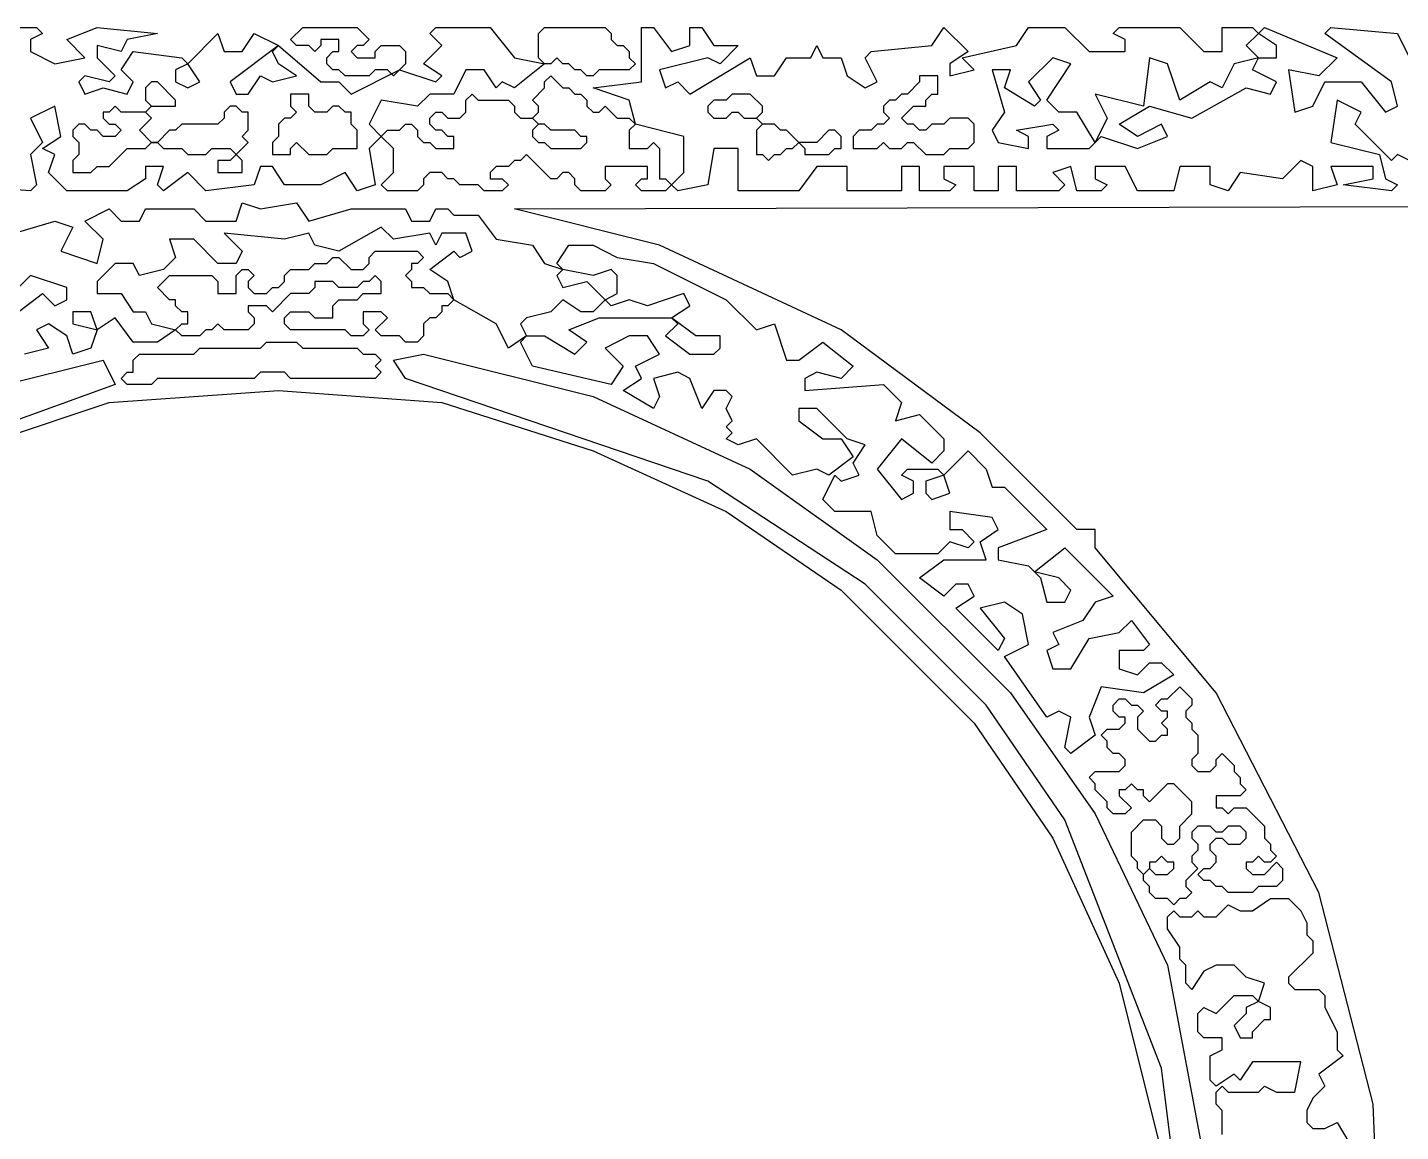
# Model space of a CAD drawing. Extents: x 17 to 323, y -435 to -5.
# Drawn here: x 94.45 to 117.15, y -90.45 to -72.2 of the extents above; entities that cross this region are included whole.
import ezdxf

# ---------------------------------------------------------------- set-up
doc = ezdxf.new("R2010")
doc.units = 0

msp = doc.modelspace()

# ---------------------------------------------------------------- linework, layer by layer
at = {"layer": 'CONTOURS'}
for p, q in [((93.2, -72.2), (94.6, -72.2)), ((94.7, -72.3), (94.5, -72.4)), ((94.5, -72.4), (94.5, -72.6)), ((94.6, -72.2), (94.7, -72.3)), ((95.1, -72.4), (95.6, -72.2)), ((95.4, -72.7), (95.1, -72.4)), ((95.6, -72.2), (96.6, -72.3)), ((96.1, -72.4), (96, -72.6)), ((96.6, -72.3), (96.1, -72.4)), ((97.1, -72.8), (97.6, -72.3)), ((97.6, -72.3), (97.7, -72.6)), ((98, -72.6), (98.2, -72.3)), ((98.2, -72.3), (98.6, -72.5)), ((98.8, -72.4), (99, -72.2)), ((98.9, -72.5), (98.8, -72.4)), ((99, -72.2), (99.9, -72.2)), ((99.6, -72.4), (99.3, -72.4)), ((99.3, -72.4), (99.3, -72.5)), ((99.6, -72.6), (99.6, -72.4)), ((99.9, -72.2), (100.1, -72.4)), ((100.1, -72.4), (100, -72.5)), ((101.1, -72.3), (101.2, -72.2)), ((101.3, -72.5), (101.1, -72.3)), ((101.2, -72.2), (102.1, -72.2)), ((102.1, -72.2), (102.5, -72.7)), ((102.9, -72.3), (103, -72.2)), ((102.9, -72.7), (102.9, -72.3)), ((103, -72.2), (104, -72.2)), ((104, -72.2), (104.1, -72.3)), ((104.1, -72.3), (104.1, -72.4)), ((104.1, -72.4), (104.2, -72.5)), ((104.6, -73.1), (104.6, -72.2)), ((104.6, -72.2), (104.8, -72.2)), ((104.8, -72.2), (105.1, -72.6)), ((105.4, -72.5), (105.4, -72.2)), ((105.4, -72.2), (105.6, -72.2)), ((105.6, -72.2), (105.8, -72.5)), ((109.4, -72.5), (109.6, -72.2)), ((109.6, -72.2), (110, -72.6)), ((110.8, -72.5), (111, -72.2)), ((111, -72.2), (111.6, -72.2)), ((111.6, -72.2), (112, -72.6)), ((112.4, -72.3), (112.5, -72.2)), ((112.6, -72.4), (112.4, -72.3)), ((112.5, -72.2), (113.5, -72.2)), ((112.6, -72.6), (112.6, -72.4)), ((113.5, -72.2), (113.9, -72.6)), ((114.2, -72.6), (114.2, -72.2)), ((114.2, -72.2), (114.7, -72.2)), ((114.8, -72.3), (114.6, -72.5)), ((114.7, -72.2), (114.8, -72.3)), ((114.8, -72.3), (114.9, -72.2)), ((115.1, -72.5), (114.8, -72.3)), ((114.9, -72.2), (116.1, -72.7)), ((115.9, -72.3), (116, -72.2)), ((117, -73.1), (115.9, -72.3)), ((116, -72.2), (117.1, -72.3)), ((117.1, -72.3), (117.3, -72.7)), ((94.5, -72.6), (94.9, -72.8)), ((96, -72.6), (95.6, -72.5)), ((95.6, -72.5), (95.6, -72.7)), ((96, -72.9), (96.2, -72.6)), ((96.2, -72.6), (97, -72.7)), ((97.7, -72.6), (98, -72.6)), ((98.6, -72.5), (97.8, -73.1)), ((98.5, -72.6), (98.6, -72.5)), ((98.6, -72.8), (98.5, -72.6)), ((98.6, -72.5), (99.3, -73.1)), ((99.1, -72.5), (98.9, -72.5)), ((99.2, -72.6), (99.1, -72.5)), ((99.3, -72.5), (99.2, -72.6)), ((99.4, -72.7), (99.5, -72.6)), ((99.5, -72.6), (99.6, -72.6)), ((99.9, -72.5), (99.8, -72.6)), ((99.8, -72.6), (99.9, -72.7)), ((100, -72.5), (99.9, -72.5)), ((100.2, -72.6), (100.3, -72.5)), ((100.2, -72.7), (100.2, -72.6)), ((100.3, -72.5), (100.6, -72.5)), ((100.6, -72.5), (100.7, -72.6)), ((100.7, -72.6), (100.7, -72.8)), ((101, -72.8), (101.3, -72.5)), ((104.2, -72.5), (104.3, -72.5)), ((104.3, -72.5), (104.4, -72.6)), ((104.4, -72.6), (104.4, -72.7)), ((105.1, -72.6), (105.4, -72.5)), ((105.8, -72.5), (106.2, -72.5)), ((106.2, -72.5), (105.9, -72.8)), ((107.4, -72.7), (107.5, -72.5)), ((107.5, -72.5), (107.6, -72.7)), ((108.3, -72.7), (108.4, -72.6)), ((108.4, -72.6), (109.4, -72.5)), ((110, -72.6), (109.7, -72.8)), ((109.9, -72.7), (110.8, -72.5)), ((112, -72.6), (112.6, -72.6)), ((113.9, -72.6), (114.2, -72.6)), ((114.6, -72.5), (114.8, -72.7)), ((115.1, -72.7), (115.1, -72.5)), ((94.9, -72.8), (95.4, -72.7)), ((95.6, -72.7), (95.9, -73)), ((97.1, -72.8), (96.9, -72.9)), ((97, -72.7), (97.1, -72.8)), ((97.3, -73.1), (97.1, -72.8)), ((98.9, -73), (98.6, -72.8)), ((99.4, -72.8), (99.4, -72.7)), ((99.5, -72.9), (99.4, -72.8)), ((99.9, -72.7), (100.2, -72.7)), ((100.7, -72.8), (100.5, -73)), ((101.3, -73), (101, -72.8)), ((102.5, -72.7), (103, -72.8)), ((103, -72.8), (102.5, -73.2)), ((103, -72.8), (102.9, -72.7)), ((103.1, -72.8), (103, -72.8)), ((103.2, -72.7), (103.1, -72.8)), ((103.3, -72.8), (103.2, -72.7)), ((103.4, -72.8), (103.3, -72.8)), ((103.5, -72.9), (103.4, -72.8)), ((104.4, -72.7), (104.5, -72.8)), ((104.5, -72.8), (104.4, -72.9)), ((105.7, -72.7), (104.9, -72.9)), ((105.4, -73.3), (106.4, -72.7)), ((105.9, -72.8), (105.7, -72.7)), ((106.4, -72.7), (106.5, -73)), ((106.8, -73), (107, -72.7)), ((107, -72.7), (107.4, -72.7)), ((107.6, -72.7), (107.9, -72.7)), ((107.9, -72.7), (108, -73)), ((108.5, -73.1), (108.3, -72.7)), ((109.7, -72.8), (109.7, -73)), ((110.1, -72.9), (109.9, -72.7)), ((111.4, -72.7), (111, -73.1)), ((111.3, -73.4), (111.7, -72.8)), ((111.7, -72.8), (111.4, -72.7)), ((113, -72.7), (112.9, -73.5)), ((113.3, -72.8), (113, -72.7)), ((113.5, -73.4), (113.3, -72.8)), ((114.4, -72.8), (114.2, -73.2)), ((114.8, -72.7), (114.4, -72.8)), ((114.7, -72.9), (114.8, -72.7)), ((114.8, -72.7), (115.1, -72.7)), ((116.1, -72.7), (115.8, -73)), ((95.4, -73), (95.3, -73.1)), ((95.8, -73.1), (95.4, -73)), ((95.9, -73), (95.8, -73.1)), ((96.2, -73.1), (96, -72.9)), ((96.9, -72.9), (96.9, -73.1)), ((98.1, -73.3), (98.3, -73)), ((98.3, -73), (98.5, -73.1)), ((98.5, -73.1), (98.9, -73)), ((99.6, -72.9), (99.5, -72.9)), ((99.7, -73), (99.6, -72.9)), ((100.1, -73), (99.7, -73)), ((99.8, -73.3), (100.6, -72.9)), ((100.2, -72.9), (100.1, -73)), ((100.4, -72.9), (100.2, -72.9)), ((100.5, -73), (100.4, -72.9)), ((100.6, -72.9), (101.2, -73.1)), ((101.2, -73.1), (101.3, -73)), ((101.7, -72.9), (101.5, -73.3)), ((102, -72.9), (101.7, -72.9)), ((102.2, -73.2), (102, -72.9)), ((103, -73.1), (103.1, -73)), ((103.1, -73), (103.3, -73.2)), ((103.6, -72.9), (103.5, -72.9)), ((103.7, -73), (103.6, -72.9)), ((103.8, -73), (103.7, -73)), ((103.9, -72.9), (103.8, -73)), ((104.4, -72.9), (103.9, -72.9)), ((104.9, -72.9), (105, -73.2)), ((106.5, -73), (106.8, -73)), ((108, -73), (108.3, -73.2)), ((109.5, -73), (109.2, -73)), ((109.2, -73), (109.2, -73.1)), ((109.5, -73.3), (109.5, -73)), ((109.7, -73), (110.1, -72.9)), ((110.7, -72.9), (110.4, -72.9)), ((110.4, -72.9), (110.6, -73.6)), ((110.6, -73.2), (110.7, -72.9)), ((115.1, -73.1), (114.7, -72.9)), ((115.8, -73), (115.3, -72.9)), ((115.3, -72.9), (115.4, -73.6)), ((95.3, -73.1), (95.4, -73.3)), ((95.4, -73.3), (95.7, -73.2)), ((95.7, -73.2), (96.1, -73.3)), ((96.1, -73.3), (96.2, -73.1)), ((96.5, -73.1), (96.4, -73.2)), ((96.4, -73.2), (96.4, -73.4)), ((96.6, -73.1), (96.5, -73.1)), ((96.9, -73.4), (96.6, -73.1)), ((96.9, -73.1), (97.1, -73.2)), ((97.1, -73.2), (97.3, -73.1)), ((97.8, -73.1), (97.9, -73.3)), ((97.9, -73.3), (98.1, -73.3)), ((98.8, -73.3), (98.8, -73.5)), ((99.1, -73.3), (98.8, -73.3)), ((99.1, -73.5), (99.1, -73.3)), ((99.3, -73.1), (99.6, -73.1)), ((99.6, -73.1), (99.8, -73.3)), ((101.1, -73.3), (100.9, -73.5)), ((101.5, -73.3), (101.1, -73.3)), ((101.7, -73.4), (101.8, -73.3)), ((101.8, -73.3), (101.9, -73.4)), ((102.3, -73.1), (102.2, -73.2)), ((102.5, -73.2), (102.3, -73.1)), ((102.8, -73.4), (103, -73.2)), ((103, -73.2), (103, -73.1)), ((103.3, -73.2), (103.4, -73.2)), ((103.4, -73.2), (103.5, -73.3)), ((103.5, -73.3), (103.6, -73.3)), ((103.6, -73.3), (103.7, -73.4)), ((103.8, -73.2), (104.6, -73.1)), ((104.4, -73.4), (103.8, -73.2)), ((105, -73.2), (105.2, -73.1)), ((105.2, -73.1), (105.4, -73.3)), ((106.1, -73.3), (106, -73.4)), ((106.4, -73.3), (106.1, -73.3)), ((106.6, -73.5), (106.4, -73.3)), ((108.3, -73.2), (108.5, -73.1)), ((108.9, -73.3), (108.8, -73.4)), ((109, -73.3), (108.9, -73.3)), ((109.2, -73.1), (109, -73.3)), ((109.3, -73.4), (109.4, -73.3)), ((109.4, -73.3), (109.5, -73.3)), ((111.1, -73.5), (110.6, -73.2)), ((111, -73.1), (111.2, -73.4)), ((112.9, -73.5), (112.1, -73.3)), ((112.1, -73.3), (112.3, -73.7)), ((114, -73.1), (113.5, -73.4)), ((113.7, -73.7), (114.6, -73.2)), ((114.2, -73.2), (114, -73.1)), ((114.6, -73.2), (115, -73.3)), ((115, -73.3), (115.1, -73.1)), ((115.7, -73.5), (115.9, -73.1)), ((115.9, -73.1), (116.5, -73.1)), ((116.5, -73.1), (116.9, -73.6)), ((117.1, -73.5), (117, -73.1)), ((94.9, -73.5), (94.5, -73.7)), ((95, -74), (94.9, -73.5)), ((95.9, -73.5), (95.8, -73.6)), ((96, -73.6), (95.9, -73.5)), ((96.4, -73.4), (96.5, -73.5)), ((96.4, -73.6), (96.5, -73.5)), ((96.5, -73.5), (96.4, -73.6)), ((96.5, -73.5), (96.9, -73.5)), ((96.9, -73.5), (96.9, -73.4)), ((97.8, -73.5), (97.7, -73.6)), ((97.9, -73.5), (97.8, -73.5)), ((98, -73.6), (97.9, -73.5)), ((98.8, -73.5), (98.9, -73.6)), ((99.2, -73.6), (99.1, -73.5)), ((99.5, -73.5), (99.4, -73.6)), ((99.6, -73.5), (99.5, -73.5)), ((99.7, -73.6), (99.6, -73.5)), ((100.3, -73.4), (100.1, -73.8)), ((100.9, -73.5), (100.3, -73.4)), ((101.7, -73.6), (101.7, -73.4)), ((101.9, -73.4), (102.4, -73.4)), ((102.4, -73.4), (102.5, -73.5)), ((102.5, -73.5), (102.5, -73.6)), ((102.9, -73.5), (102.8, -73.4)), ((102.9, -73.6), (102.9, -73.5)), ((103.7, -73.4), (103.7, -73.5)), ((103.7, -73.5), (103.8, -73.6)), ((103.9, -73.6), (104, -73.5)), ((104, -73.5), (104.2, -73.7)), ((104.5, -73.8), (104.4, -73.4)), ((105.8, -73.4), (105.7, -73.5)), ((105.7, -73.5), (105.7, -73.6)), ((106, -73.4), (105.8, -73.4)), ((106.6, -73.6), (106.6, -73.5)), ((108.7, -73.4), (108.6, -73.5)), ((108.6, -73.5), (108.6, -73.6)), ((108.8, -73.4), (108.7, -73.4)), ((108.9, -73.7), (109.1, -73.5)), ((109.1, -73.5), (109.3, -73.5)), ((109.3, -73.5), (109.3, -73.4)), ((111.2, -73.4), (111.1, -73.5)), ((111.5, -73.6), (111.3, -73.4)), ((112.5, -73.8), (113, -73.5)), ((113, -73.5), (113.7, -73.7)), ((115.4, -73.6), (115.7, -73.5)), ((116.1, -73.4), (116, -74.1)), ((116.5, -73.6), (116.1, -73.4)), ((116.9, -73.6), (117.1, -73.5)), ((94.5, -73.7), (94.7, -74.1)), ((95.8, -73.6), (95.7, -73.6)), ((95.7, -73.6), (95.7, -73.7)), ((95.7, -73.7), (95.8, -73.8)), ((96.4, -73.6), (96, -73.6)), ((96.3, -73.9), (96.5, -73.7)), ((96.5, -73.7), (96.4, -73.6)), ((97.7, -73.7), (97.6, -73.8)), ((97.7, -73.6), (97.7, -73.7)), ((98.1, -73.6), (98, -73.6)), ((98.1, -73.9), (98.1, -73.6)), ((98.7, -73.7), (98.6, -73.8)), ((98.8, -73.7), (98.7, -73.7)), ((98.9, -73.6), (98.8, -73.7)), ((99.4, -73.6), (99.2, -73.6)), ((99.8, -73.6), (99.7, -73.6)), ((99.8, -73.8), (99.8, -73.6)), ((101.1, -73.7), (101.2, -73.6)), ((101.1, -73.8), (101.1, -73.7)), ((101.2, -73.6), (101.3, -73.6)), ((101.3, -73.6), (101.4, -73.7)), ((101.4, -73.7), (101.6, -73.7)), ((101.6, -73.7), (101.7, -73.6)), ((102.5, -73.6), (102.6, -73.7)), ((102.6, -73.7), (102.8, -73.7)), ((102.8, -73.7), (102.9, -73.6)), ((102.8, -73.7), (102.9, -73.8)), ((102.9, -73.8), (102.8, -73.7)), ((103.8, -73.6), (103.9, -73.6)), ((104.2, -73.7), (104.4, -73.7)), ((104.4, -73.7), (104.5, -73.8)), ((105.7, -73.6), (105.8, -73.7)), ((105.8, -73.7), (106, -73.7)), ((106, -73.7), (106.1, -73.6)), ((106.1, -73.6), (106.2, -73.6)), ((106.2, -73.6), (106.3, -73.7)), ((106.3, -73.7), (106.5, -73.7)), ((106.5, -73.7), (106.6, -73.6)), ((106.5, -73.7), (106.6, -73.8)), ((106.6, -73.8), (106.5, -73.7)), ((108.6, -73.6), (108.7, -73.7)), ((108.7, -73.7), (108.6, -73.8)), ((109, -73.8), (108.9, -73.7)), ((109.7, -73.7), (109.6, -73.8)), ((110, -73.7), (109.7, -73.7)), ((110.1, -73.8), (110, -73.7)), ((110.6, -73.6), (110.4, -73.9)), ((111.8, -73.6), (111.5, -73.6)), ((112.1, -74.1), (111.8, -73.6)), ((112.3, -73.7), (112.1, -74.1)), ((116.4, -73.8), (116.5, -73.6)), ((94.7, -74.2), (95, -74)), ((95.3, -73.8), (95.2, -73.9)), ((95.2, -73.9), (95.2, -74)), ((95.2, -74), (95.3, -74.1)), ((95.4, -73.8), (95.3, -73.8)), ((95.5, -73.9), (95.4, -73.8)), ((95.6, -73.9), (95.5, -73.9)), ((95.7, -74), (95.6, -73.9)), ((95.9, -74), (95.7, -74)), ((95.8, -73.8), (95.9, -73.8)), ((95.9, -73.8), (96, -73.9)), ((96, -73.9), (95.9, -74)), ((96.5, -74.1), (96.3, -73.9)), ((96.8, -73.9), (96.6, -74.1)), ((96.9, -73.9), (96.8, -73.9)), ((97, -73.8), (96.9, -73.9)), ((97.6, -73.8), (97, -73.8)), ((98, -74), (98.1, -73.9)), ((98.1, -74.1), (98, -74)), ((98.6, -74), (98.5, -74.1)), ((98.6, -73.8), (98.6, -74)), ((99.9, -73.9), (99.8, -73.8)), ((99.9, -74.2), (99.9, -73.9)), ((100.1, -73.8), (100.3, -74)), ((100.3, -74), (100.1, -74.2)), ((100.3, -74), (100.4, -73.9)), ((100.5, -74.2), (100.3, -74)), ((100.4, -73.9), (100.6, -73.9)), ((100.6, -73.9), (100.7, -73.8)), ((100.7, -73.8), (100.8, -73.8)), ((100.8, -73.8), (100.9, -73.9)), ((100.9, -73.9), (100.9, -74)), ((100.9, -74), (101, -74.1)), ((101.2, -73.9), (101.1, -73.8)), ((101.3, -73.9), (101.2, -73.9)), ((101.4, -74), (101.3, -73.9)), ((101.5, -74), (101.4, -74)), ((101.5, -74.2), (101.5, -74)), ((102.9, -73.8), (102.8, -73.9)), ((102.8, -73.9), (102.8, -74)), ((102.8, -74), (102.9, -74.1)), ((103, -73.8), (102.9, -73.8)), ((103.1, -73.9), (103, -73.8)), ((103.5, -73.9), (103.1, -73.9)), ((103.6, -74), (103.5, -73.9)), ((103.7, -74), (103.6, -74)), ((103.7, -74.1), (103.7, -74)), ((104.5, -73.8), (104.4, -73.9)), ((104.4, -73.9), (104.4, -74.2)), ((105.3, -74), (104.5, -73.8)), ((105.3, -74.6), (105.3, -74)), ((106.6, -73.8), (106.5, -73.9)), ((106.5, -73.9), (106.5, -74.3)), ((106.8, -73.8), (106.6, -73.8)), ((106.9, -73.9), (106.8, -73.8)), ((107, -73.9), (106.9, -73.9)), ((107.2, -74.1), (107, -73.9)), ((107.7, -73.9), (107.5, -74.1)), ((107.8, -73.9), (107.7, -73.9)), ((107.9, -74), (107.8, -73.9)), ((107.9, -74.2), (107.9, -74)), ((108.2, -73.9), (108.1, -74)), ((108.1, -74), (108.1, -74.2)), ((108.4, -73.9), (108.2, -73.9)), ((108.5, -73.8), (108.4, -73.9)), ((108.6, -73.8), (108.5, -73.8)), ((109.1, -73.8), (109, -73.8)), ((109.2, -73.9), (109.1, -73.8)), ((109.3, -73.9), (109.2, -73.9)), ((109.4, -73.8), (109.3, -73.9)), ((109.6, -73.8), (109.4, -73.8)), ((110.1, -74.1), (110.1, -73.8)), ((110.4, -73.9), (110.5, -74.1)), ((110.8, -73.9), (111.4, -73.8)), ((111, -74), (110.8, -73.9)), ((111, -74.2), (111, -74)), ((111.5, -73.9), (111.3, -74)), ((111.3, -74), (111.3, -74.2)), ((111.4, -73.8), (111.5, -73.9)), ((112, -74.2), (112.2, -74)), ((112.2, -74), (112.8, -74.2)), ((112.8, -74), (112.5, -73.8)), ((113.2, -73.8), (112.8, -74)), ((112.8, -74.2), (113.3, -74)), ((113.3, -74), (113.2, -73.8)), ((117, -74.4), (116.4, -73.8)), ((94.7, -74.1), (94.5, -74.3)), ((94.9, -74.3), (94.7, -74.2)), ((95.3, -74.1), (95.3, -74.3)), ((95.8, -74.5), (96.1, -74.2)), ((96.1, -74.2), (96.4, -74.2)), ((96.4, -74.2), (96.5, -74.1)), ((96.5, -74.1), (96.6, -74.1)), ((96.6, -74.1), (96.5, -74.1)), ((96.6, -74.1), (96.7, -74.2)), ((96.7, -74.2), (97, -74.2)), ((97, -74.2), (97.1, -74.3)), ((97.4, -74.3), (97.5, -74.2)), ((97.5, -74.2), (97.8, -74.2)), ((97.8, -74.2), (97.9, -74.3)), ((97.9, -74.3), (98.1, -74.1)), ((98.5, -74.1), (98.5, -74.3)), ((98.8, -74.2), (98.9, -74.1)), ((98.8, -74.3), (98.8, -74.2)), ((98.9, -74.1), (99.1, -74.3)), ((99.4, -74.3), (99.5, -74.2)), ((99.5, -74.2), (99.9, -74.2)), ((100.1, -74.2), (100.2, -74.8)), ((100.5, -74.6), (100.5, -74.2)), ((101, -74.1), (101.1, -74.1)), ((101.1, -74.1), (101.2, -74.2)), ((101.2, -74.2), (101.5, -74.2)), ((102.9, -74.1), (103, -74.1)), ((103, -74.1), (103.1, -74.2)), ((103.1, -74.2), (103.6, -74.2)), ((103.6, -74.2), (103.7, -74.1)), ((104.4, -74.2), (104.7, -74.2)), ((104.7, -74.2), (104.8, -74.1)), ((104.8, -74.1), (104.9, -74.2)), ((104.9, -74.2), (104.9, -74.7)), ((105.8, -74.2), (105.7, -74.8)), ((106.2, -74.2), (105.8, -74.2)), ((106.2, -74.9), (106.2, -74.2)), ((106.9, -74.3), (107, -74.2)), ((107, -74.2), (107.1, -74.2)), ((107.1, -74.2), (107.2, -74.1)), ((107.2, -74.1), (107.3, -74.2)), ((107.5, -74.1), (107.2, -74.1)), ((107.3, -74.2), (107.3, -74.3)), ((107.7, -74.3), (107.8, -74.2)), ((107.8, -74.2), (107.9, -74.2)), ((108.1, -74.2), (108.5, -74.2)), ((108.5, -74.2), (108.6, -74.1)), ((108.6, -74.1), (108.7, -74.2)), ((108.7, -74.2), (108.9, -74.2)), ((108.9, -74.2), (109, -74.1)), ((109, -74.1), (109.1, -74.1)), ((109.1, -74.1), (109.3, -74.3)), ((109.6, -74.3), (109.7, -74.2)), ((109.7, -74.2), (110, -74.2)), ((110, -74.2), (110.1, -74.1)), ((110.5, -74.1), (111, -74.2)), ((111.3, -74.2), (112, -74.2)), ((116, -74.1), (116.8, -74.3)), ((94.5, -74.3), (94.6, -74.8)), ((94.8, -74.6), (94.9, -74.3)), ((95.3, -74.3), (95.2, -74.4)), ((95.2, -74.4), (95.2, -74.6)), ((97.1, -74.3), (97.4, -74.3)), ((97.8, -74.4), (97.6, -74.4)), ((97.6, -74.4), (97.6, -74.6)), ((97.9, -74.3), (97.8, -74.4)), ((98, -74.4), (97.9, -74.3)), ((98, -74.6), (98, -74.4)), ((98.5, -74.3), (98.8, -74.3)), ((99.1, -74.3), (99.4, -74.3)), ((102.5, -74.4), (102.4, -74.5)), ((102.6, -74.4), (102.5, -74.4)), ((102.7, -74.3), (102.6, -74.4)), ((103.1, -74.7), (102.7, -74.3)), ((106.5, -74.3), (106.6, -74.3)), ((106.6, -74.3), (106.7, -74.4)), ((106.7, -74.4), (106.8, -74.3)), ((106.8, -74.3), (106.9, -74.3)), ((107.3, -74.3), (107.7, -74.3)), ((109.3, -74.3), (109.6, -74.3)), ((115.5, -74.4), (115.2, -74.7)), ((115.7, -74.5), (115.5, -74.4)), ((116.8, -74.3), (116.9, -74.7)), ((117.1, -74.3), (117, -74.4)), ((117.5, -74.5), (117.1, -74.3)), ((95.1, -74.9), (94.8, -74.6)), ((95.2, -74.6), (95.5, -74.6)), ((95.5, -74.6), (95.6, -74.5)), ((95.6, -74.5), (95.8, -74.5)), ((96.7, -74.5), (96.4, -74.5)), ((96.4, -74.5), (96.4, -74.7)), ((96.6, -74.8), (96.7, -74.5)), ((97.1, -74.6), (96.7, -74.9)), ((97.4, -74.9), (97.1, -74.6)), ((97.6, -74.6), (98, -74.6)), ((98.3, -74.5), (98.2, -74.8)), ((98.5, -74.5), (98.3, -74.5)), ((98.7, -74.8), (98.5, -74.5)), ((99.7, -74.6), (99.3, -74.8)), ((99.9, -74.9), (99.7, -74.6)), ((100.3, -74.8), (100.5, -74.6)), ((101.1, -74.6), (101, -74.7)), ((101.3, -74.6), (101.1, -74.6)), ((101.4, -74.7), (101.3, -74.6)), ((102.2, -74.5), (102.1, -74.6)), ((102.1, -74.6), (102.1, -74.7)), ((102.4, -74.5), (102.2, -74.5)), ((103.3, -74.6), (103.2, -74.7)), ((103.4, -74.6), (103.3, -74.6)), ((103.5, -74.7), (103.4, -74.6)), ((104.7, -74.5), (104, -74.5)), ((104, -74.5), (104, -74.7)), ((104.7, -74.7), (104.7, -74.5)), ((105.1, -74.8), (105.3, -74.6)), ((107.5, -74.5), (107.2, -74.9)), ((108, -74.5), (107.5, -74.5)), ((108, -74.9), (108, -74.5)), ((109.2, -74.5), (108.9, -74.5)), ((108.9, -74.5), (108.9, -74.9)), ((109.2, -74.9), (109.2, -74.5)), ((110.1, -74.5), (109.6, -74.5)), ((109.6, -74.5), (109.6, -74.7)), ((110.1, -74.9), (110.1, -74.5)), ((110.8, -74.5), (110.5, -74.5)), ((110.5, -74.5), (110.5, -74.9)), ((110.8, -74.9), (110.8, -74.5)), ((111.7, -74.5), (111.4, -74.6)), ((111.4, -74.6), (111.6, -74.8)), ((111.8, -74.9), (111.7, -74.5)), ((112.6, -74.5), (112.1, -74.5)), ((112.1, -74.5), (112.1, -74.7)), ((112.8, -74.9), (112.6, -74.5)), ((113.5, -74.5), (113.4, -74.9)), ((114, -74.5), (113.5, -74.5)), ((114, -74.8), (114, -74.5)), ((114.5, -74.6), (114.3, -74.9)), ((115.2, -74.7), (114.5, -74.6)), ((115.7, -74.9), (115.7, -74.5)), ((116.7, -74.5), (116, -74.5)), ((116, -74.5), (116.1, -74.8)), ((116.7, -74.7), (116.7, -74.5)), ((94.5, -74.9), (93.1, -74.8)), ((94.6, -74.8), (94.5, -74.9)), ((96.1, -74.9), (95.1, -74.9)), ((96.4, -74.7), (96.1, -74.9)), ((96.7, -74.9), (96.6, -74.8)), ((98.2, -74.8), (97.4, -74.9)), ((99.3, -74.8), (98.7, -74.8)), ((100.2, -74.8), (99.9, -74.9)), ((100.4, -74.9), (100.3, -74.8)), ((100.9, -74.9), (100.4, -74.9)), ((101, -74.8), (100.9, -74.9)), ((101, -74.7), (101, -74.8)), ((101.5, -74.7), (101.4, -74.7)), ((101.6, -74.8), (101.5, -74.7)), ((101.9, -74.8), (101.6, -74.8)), ((102, -74.9), (101.9, -74.8)), ((102.3, -74.9), (102, -74.9)), ((102.1, -74.7), (102.3, -74.7)), ((102.3, -74.7), (102.4, -74.8)), ((102.4, -74.8), (102.3, -74.9)), ((103.2, -74.7), (103.1, -74.7)), ((103.5, -74.8), (103.5, -74.7)), ((103.6, -74.9), (103.5, -74.8)), ((104, -74.9), (103.6, -74.9)), ((104, -74.7), (104.1, -74.8)), ((104.1, -74.8), (104, -74.9)), ((104.5, -74.8), (104.6, -74.7)), ((104.6, -74.9), (104.5, -74.8)), ((104.6, -74.7), (104.7, -74.7)), ((105, -74.9), (104.6, -74.9)), ((104.9, -74.7), (105, -74.7)), ((105, -74.7), (105.1, -74.8)), ((105.1, -74.8), (105, -74.9)), ((105.2, -74.9), (105.1, -74.8)), ((105.7, -74.8), (105.2, -74.9)), ((107.2, -74.9), (106.2, -74.9)), ((108.9, -74.9), (108, -74.9)), ((109.7, -74.9), (109.2, -74.9)), ((109.6, -74.7), (109.8, -74.8)), ((109.8, -74.8), (109.7, -74.9)), ((110.5, -74.9), (110.1, -74.9)), ((111.5, -74.9), (110.8, -74.9)), ((111.6, -74.8), (111.5, -74.9)), ((112.2, -74.9), (111.8, -74.9)), ((112.1, -74.7), (112.3, -74.8)), ((112.3, -74.8), (112.2, -74.9)), ((113.4, -74.9), (112.8, -74.9)), ((114.3, -74.9), (114, -74.8)), ((116.1, -74.8), (115.7, -74.9)), ((116.2, -74.8), (116.7, -74.7)), ((117, -74.9), (116.2, -74.8)), ((116.9, -74.7), (117.1, -74.8)), ((117.1, -74.8), (117, -74.9)), ((97.9, -75.4), (98, -75.1)), ((98, -75.1), (98.3, -75.2)), ((98.3, -75.2), (98.9, -75.1)), ((98.9, -75.1), (99.1, -75.4)), ((102.5, -75.2), (140.4, -75.1)), ((95.4, -75.4), (95.8, -75.2)), ((95.8, -75.2), (96, -75.4)), ((96.3, -75.4), (96.4, -75.2)), ((96.4, -75.2), (97.2, -75.2)), ((97.2, -75.2), (97.4, -75.4)), ((99.1, -75.4), (99.8, -75.2)), ((99.8, -75.2), (100.7, -75.2)), ((100.7, -75.2), (100.8, -75.4)), ((101.1, -75.4), (101.2, -75.2)), ((101.2, -75.2), (101.4, -75.2)), ((101.4, -75.2), (101.5, -75.3)), ((101.5, -75.3), (101.9, -75.3)), ((101.9, -75.3), (102.2, -75.7)), ((104.9, -75.8), (102.5, -75.2)), ((93.9, -75.7), (94.9, -75.4)), ((94.9, -75.4), (95.2, -75.5)), ((95.2, -75.5), (95, -75.9)), ((95.7, -75.7), (95.4, -75.4)), ((96, -75.4), (96.3, -75.4)), ((97.4, -75.4), (97.9, -75.4)), ((100.3, -75.5), (99.6, -75.9)), ((100.5, -75.7), (100.3, -75.5)), ((100.8, -75.4), (101.1, -75.4)), ((95.6, -76.1), (95.7, -75.7)), ((97.2, -75.7), (96.8, -75.7)), ((96.8, -75.7), (96.9, -76)), ((97.6, -76.1), (97.2, -75.7)), ((98.7, -75.7), (97.7, -75.6)), ((97.7, -75.6), (98, -75.9)), ((99.1, -75.6), (98.7, -75.7)), ((99.2, -75.8), (99.1, -75.6)), ((99.6, -75.9), (99.2, -75.8)), ((101.1, -75.6), (100.5, -75.7)), ((101.2, -75.8), (101.1, -75.6)), ((101.3, -75.6), (101.2, -75.8)), ((101.7, -75.6), (101.3, -75.6)), ((101.8, -75.9), (101.7, -75.6)), ((102.2, -75.7), (102.8, -75.8)), ((102.8, -75.8), (103, -76.1)), ((103.2, -76.1), (103.4, -75.8)), ((103.4, -75.8), (103.8, -75.8)), ((103.8, -75.8), (104.2, -76)), ((107.9, -77.2), (104.9, -75.8)), ((95, -75.9), (95.6, -76.1)), ((96.9, -76), (96.7, -76.2)), ((98, -75.9), (97.9, -76.1)), ((99.4, -76.1), (99.5, -76)), ((99.5, -76), (99.6, -76)), ((99.6, -76), (99.8, -76.2)), ((100.1, -76), (100.2, -75.9)), ((100.1, -76.1), (100.1, -76)), ((100.2, -75.9), (100.9, -75.9)), ((100.9, -75.9), (101, -76)), ((101, -76), (100.9, -76.1)), ((101.1, -76.2), (101.5, -75.9)), ((101.5, -75.9), (101.6, -76)), ((101.6, -76), (101.8, -75.9)), ((104.2, -76), (104.8, -76.1)), ((95.9, -76.1), (95.6, -76.4)), ((96.2, -76.1), (95.9, -76.1)), ((96.3, -76.3), (96.2, -76.1)), ((96.7, -76.2), (96.3, -76.3)), ((97.9, -76.1), (97.6, -76.1)), ((97.9, -76.3), (98, -76.2)), ((98, -76.2), (98.1, -76.2)), ((98.1, -76.2), (98.2, -76.3)), ((98.7, -76.3), (98.8, -76.2)), ((98.8, -76.2), (99.1, -76.2)), ((99.1, -76.2), (99.2, -76.1)), ((99.2, -76.1), (99.4, -76.1)), ((99.8, -76.2), (100, -76.2)), ((100, -76.2), (100.1, -76.1)), ((100.8, -76.2), (100.7, -76.3)), ((100.9, -76.1), (100.8, -76.1)), ((100.8, -76.1), (100.8, -76.2)), ((101.4, -76.4), (101.1, -76.2)), ((103, -76.1), (103.3, -76.2)), ((103.3, -76.2), (103.2, -76.1)), ((103.3, -76.2), (103.2, -76.3)), ((103.8, -76.3), (103.3, -76.2)), ((104.1, -76.2), (103.8, -76.3)), ((104.2, -76.3), (104.1, -76.2)), ((104.8, -76.1), (106, -76.7)), ((94.5, -76.3), (94.2, -76.6)), ((95.1, -76.5), (94.5, -76.3)), ((95.6, -76.4), (95.6, -76.6)), ((96.6, -76.5), (96.8, -76.3)), ((96.8, -76.3), (97.5, -76.3)), ((97.5, -76.3), (97.6, -76.4)), ((97.6, -76.4), (97.6, -76.6)), ((97.9, -76.6), (97.9, -76.3)), ((98.2, -76.3), (98.1, -76.4)), ((98.1, -76.4), (98.1, -76.5)), ((98.6, -76.5), (98.7, -76.4)), ((98.7, -76.4), (98.7, -76.3)), ((99.5, -76.4), (99.2, -76.4)), ((99.2, -76.4), (99.2, -76.5)), ((99.6, -76.5), (99.5, -76.4)), ((100, -76.4), (99.9, -76.5)), ((100.1, -76.4), (100, -76.4)), ((100.2, -76.3), (100.1, -76.4)), ((100.3, -76.4), (100.2, -76.3)), ((100.3, -76.6), (100.3, -76.4)), ((100.7, -76.3), (100.8, -76.4)), ((100.8, -76.4), (100.8, -76.5)), ((101.5, -76.7), (101.4, -76.4)), ((103.2, -76.3), (103.3, -76.5)), ((103.3, -76.5), (103.7, -76.4)), ((103.7, -76.4), (104, -76.7)), ((104.2, -76.6), (104.2, -76.3)), ((94.3, -76.9), (94.7, -76.6)), ((94.7, -76.6), (94.9, -76.8)), ((94.9, -76.8), (95.1, -76.7)), ((95.1, -76.7), (95.1, -76.5)), ((95.6, -76.6), (96, -76.6)), ((96, -76.6), (96.2, -76.9)), ((96.8, -76.7), (96.6, -76.5)), ((96.9, -76.7), (96.8, -76.7)), ((96.9, -76.8), (96.9, -76.7)), ((97.6, -76.6), (97.9, -76.6)), ((98.1, -76.5), (98.2, -76.6)), ((98.2, -76.6), (98.4, -76.6)), ((98.4, -76.6), (98.5, -76.5)), ((98.5, -76.5), (98.6, -76.5)), ((98.8, -76.6), (98.5, -76.9)), ((99.1, -76.6), (98.8, -76.6)), ((99.2, -76.5), (99.1, -76.6)), ((99.5, -76.8), (99.6, -76.7)), ((99.9, -76.5), (99.6, -76.5)), ((99.6, -76.7), (99.9, -76.7)), ((99.9, -76.7), (100, -76.6)), ((100, -76.6), (100.3, -76.6)), ((100.8, -76.5), (101, -76.5)), ((101, -76.5), (101.1, -76.6)), ((101.1, -76.6), (101.4, -76.6)), ((101.4, -76.6), (101.5, -76.7)), ((101.5, -76.7), (101.4, -76.8)), ((102.2, -77.1), (101.5, -76.7)), ((103.3, -76.7), (103.1, -76.9)), ((103.6, -76.9), (103.3, -76.7)), ((104, -76.7), (103.8, -76.9)), ((104, -76.7), (104.2, -76.6)), ((104.1, -76.8), (104, -76.7)), ((104.4, -76.7), (104.1, -76.8)), ((104.7, -76.8), (104.4, -76.7)), ((105.3, -76.6), (104.7, -76.8)), ((105.4, -76.8), (105.3, -76.6)), ((106, -76.7), (106.5, -77.2)), ((95.5, -76.9), (95.2, -76.9)), ((95.2, -76.9), (95.2, -77.1)), ((95.6, -77.2), (95.5, -76.9)), ((96.2, -76.9), (96.4, -76.9)), ((96.4, -76.9), (96.5, -77.1)), ((97, -76.9), (96.9, -76.8)), ((97.1, -76.9), (97, -76.9)), ((97.1, -77.1), (97.1, -76.9)), ((98.4, -76.8), (98.1, -76.8)), ((98.1, -76.8), (98.1, -76.9)), ((98.1, -76.9), (98.2, -77)), ((98.5, -76.9), (98.4, -76.8)), ((98.7, -77), (98.8, -76.9)), ((98.8, -76.9), (99.1, -76.9)), ((99.1, -76.9), (99.2, -77)), ((99.5, -77), (99.5, -76.8)), ((100.3, -76.9), (100, -76.9)), ((100, -76.9), (100, -77.1)), ((100.4, -77), (100.3, -76.9)), ((101.3, -76.9), (101.2, -77)), ((101.4, -76.8), (101.3, -76.8)), ((101.3, -76.8), (101.3, -76.9)), ((103.1, -76.9), (102.7, -77)), ((103.8, -76.9), (103.6, -76.9)), ((105.1, -77), (105.4, -76.8)), ((94.8, -77.1), (94.6, -77.2)), ((95.1, -77.3), (94.8, -77.1)), ((95.2, -77.1), (95.6, -77.2)), ((95.9, -77), (95.6, -77.2)), ((96.2, -77.4), (95.9, -77)), ((96.5, -77.1), (96.9, -77.2)), ((96.9, -77.2), (97, -77.1)), ((97, -77.1), (97.1, -77.1)), ((97.6, -77.1), (97.5, -77.2)), ((97.7, -77.2), (97.6, -77.1)), ((98.2, -77.1), (98.1, -77.2)), ((98.2, -77), (98.2, -77.1)), ((98.7, -77.1), (98.7, -77)), ((98.8, -77.2), (98.7, -77.1)), ((99.2, -77), (99.5, -77)), ((100, -77.1), (100.1, -77.2)), ((100.2, -77.2), (100.4, -77)), ((101.1, -77), (101, -77.1)), ((101, -77.1), (101, -77.3)), ((101.2, -77), (101.1, -77)), ((102.4, -77.5), (102.2, -77.1)), ((102.7, -77), (102.6, -77.1)), ((102.6, -77.1), (102.7, -77.3)), ((103.4, -77.2), (103.9, -77)), ((103.9, -77), (105.1, -77)), ((105.2, -77.1), (105, -77.3)), ((105.1, -77), (105.2, -77.1)), ((105.5, -77.3), (105.1, -77)), ((106.5, -77.2), (106.8, -77.1)), ((106.8, -77.1), (107, -77.7)), ((94.6, -77.2), (94.8, -77.5)), ((95.2, -77.6), (95.1, -77.3)), ((95.6, -77.2), (95.5, -77.5)), ((96.6, -77.4), (96.2, -77.4)), ((96.9, -77.2), (96.6, -77.4)), ((97, -77.3), (96.9, -77.2)), ((97.3, -77.3), (97, -77.3)), ((97.4, -77.2), (97.3, -77.3)), ((97.5, -77.2), (97.4, -77.2)), ((98.1, -77.2), (97.7, -77.2)), ((98.3, -77.5), (98.4, -77.4)), ((98.4, -77.4), (98.9, -77.4)), ((99.7, -77.2), (98.8, -77.2)), ((98.9, -77.4), (99, -77.5)), ((99.8, -77.3), (99.7, -77.2)), ((100, -77.3), (99.8, -77.3)), ((100.1, -77.2), (100, -77.3)), ((100.3, -77.3), (100.2, -77.2)), ((100.6, -77.3), (100.3, -77.3)), ((100.7, -77.4), (100.6, -77.3)), ((100.9, -77.4), (100.7, -77.4)), ((101, -77.3), (100.9, -77.4)), ((102.7, -77.3), (102.4, -77.5)), ((102.6, -77.4), (102.7, -77.3)), ((102.8, -77.8), (102.6, -77.4)), ((102.7, -77.3), (103, -77.3)), ((103, -77.3), (103.5, -77.6)), ((103.7, -77.4), (103.4, -77.2)), ((103.5, -77.6), (103.7, -77.4)), ((104.4, -77.3), (104, -77.5)), ((104.7, -77.3), (104.4, -77.3)), ((104.9, -77.6), (104.7, -77.3)), ((105, -77.3), (105.4, -77.6)), ((105.9, -77.3), (105.5, -77.3)), ((105.9, -77.5), (105.9, -77.3)), ((107.2, -77.7), (107.6, -77.4)), ((107.6, -77.4), (108.1, -77.8)), ((110.2, -78.9), (107.9, -77.2)), ((94.8, -77.5), (94.4, -77.6)), ((95.5, -77.5), (95.2, -77.6)), ((96.2, -77.7), (96.3, -77.6)), ((96.3, -77.6), (97.2, -77.6)), ((97.2, -77.6), (97.3, -77.5)), ((97.3, -77.5), (98.3, -77.5)), ((99, -77.5), (99.9, -77.5)), ((99.9, -77.5), (100, -77.6)), ((100, -77.6), (100.2, -77.6)), ((100.2, -77.6), (100.3, -77.7)), ((100.5, -77.7), (101, -77.6)), ((101, -77.6), (103.8, -78.3)), ((104, -77.5), (104.3, -77.8)), ((104.5, -77.8), (104.9, -77.6)), ((105.4, -77.6), (105.8, -77.6)), ((105.8, -77.6), (105.9, -77.5)), ((93.3, -78.3), (95.7, -77.7)), ((95.7, -77.7), (95.9, -78.1)), ((96.2, -77.9), (96.2, -77.7)), ((100.3, -77.7), (100.2, -77.8)), ((100.2, -77.8), (100.3, -77.9)), ((100.7, -78), (100.5, -77.7)), ((104.1, -78.1), (102.8, -77.8)), ((104.3, -77.8), (104.1, -78.1)), ((104.6, -78), (104.5, -77.8)), ((107, -77.7), (107.2, -77.7)), ((108.1, -77.8), (107.9, -78)), ((96, -78), (96.1, -77.9)), ((96.1, -78.1), (96, -78)), ((96.1, -77.9), (96.2, -77.9)), ((96.6, -78), (96.5, -78.1)), ((98.2, -78), (96.6, -78)), ((98.3, -77.9), (98.2, -78)), ((98.7, -77.9), (98.3, -77.9)), ((98.8, -78), (98.7, -77.9)), ((100.2, -78), (98.8, -78)), ((100.3, -77.9), (100.2, -78)), ((105.7, -79.7), (100.7, -78)), ((104.3, -78.2), (104.6, -78)), ((105.2, -77.9), (104.8, -78)), ((104.8, -78), (104.9, -78.3)), ((105.4, -78), (105.2, -77.9)), ((105.6, -78.5), (105.4, -78)), ((107.5, -77.9), (107.3, -78)), ((107.3, -78), (107.3, -78.2)), ((107.9, -78), (107.5, -77.9)), ((95.9, -78.1), (91.5, -79.7)), ((95.8, -78.4), (98.6, -78.2)), ((96.5, -78.1), (96.1, -78.1)), ((98.6, -78.2), (101.3, -78.4)), ((103.8, -78.3), (106.4, -79.5)), ((104.8, -78.5), (104.3, -78.2)), ((104.9, -78.3), (104.8, -78.5)), ((105.8, -78.2), (105.6, -78.5)), ((106, -78.2), (105.8, -78.2)), ((106.1, -78.3), (106, -78.2)), ((106, -78.5), (106.1, -78.3)), ((107.3, -78.2), (108.6, -78.1)), ((108.6, -78.1), (108.9, -78.4)), ((93.1, -79.3), (95.8, -78.4)), ((101.3, -78.4), (103.8, -79.2)), ((106.1, -78.7), (106, -78.5)), ((107.5, -78.5), (107.2, -78.5)), ((107.2, -78.5), (107.2, -78.7)), ((108, -79), (107.5, -78.5)), ((108.9, -78.4), (108.8, -78.7)), ((106, -78.8), (106.1, -78.7)), ((107.2, -78.7), (107.6, -79)), ((108.8, -78.7), (109.2, -78.6)), ((109.2, -78.6), (109.6, -79)), ((106.1, -78.9), (106, -78.8)), ((106, -79), (106.1, -78.9)), ((111.8, -80.5), (110.2, -78.9)), ((103.8, -79.2), (106, -80.2)), ((106.2, -79.1), (106, -79)), ((106.5, -79), (106.2, -79.1)), ((107.1, -79.6), (106.5, -79)), ((107.6, -79), (107.9, -79)), ((107.9, -79), (108.1, -79.3)), ((108.3, -79.1), (108, -79)), ((108.1, -79.4), (108.3, -79.1)), ((108.9, -79), (108.5, -79.5)), ((109.4, -79.4), (108.9, -79)), ((109.6, -79.2), (109.4, -79.4)), ((109.6, -79), (109.6, -79.2)), ((109.6, -79.6), (110, -79.2)), ((110, -79.2), (110.3, -79.5)), ((108.1, -79.3), (107.7, -79.6)), ((108.2, -79.6), (108.1, -79.4)), ((106.4, -79.5), (108.5, -81)), ((107.5, -79.5), (107.1, -79.6)), ((107.7, -79.6), (107.5, -79.5)), ((107.6, -80), (107.8, -79.6)), ((107.8, -79.6), (107.9, -79.7)), ((107.9, -79.7), (108.2, -79.6)), ((108.5, -79.5), (108.9, -80)), ((108.9, -79.6), (109, -79.5)), ((109.1, -79.7), (108.9, -79.6)), ((109, -79.5), (109.5, -79.5)), ((109.6, -79.6), (109.3, -79.7)), ((109.5, -79.5), (109.6, -79.6)), ((109.7, -79.9), (109.6, -79.6)), ((110.3, -79.5), (110.4, -79.8)), ((108.3, -81.4), (105.7, -79.7)), ((108.9, -80), (109.1, -79.9)), ((109.1, -79.9), (109.1, -79.7)), ((109.3, -79.7), (109.3, -79.9)), ((109.3, -79.9), (109.4, -80)), ((109.4, -80), (109.7, -79.9)), ((110.4, -79.8), (110.6, -79.8)), ((110.6, -79.8), (111.3, -80.5)), ((107.8, -80.2), (107.6, -80)), ((106, -80.2), (107.9, -81.5)), ((108.4, -80.2), (107.8, -80.2)), ((108.5, -80.6), (108.4, -80.2)), ((110.4, -80.3), (109.7, -80.2)), ((109.7, -80.2), (109.7, -80.5)), ((110.5, -80.5), (110.4, -80.3)), ((109.7, -80.5), (109.9, -80.5)), ((109.9, -80.5), (110.1, -80.7)), ((110.2, -80.7), (110.5, -80.5)), ((111.3, -80.5), (110.5, -80.8)), ((112.1, -80.5), (111.8, -80.5)), ((112.1, -80.8), (112.1, -80.5)), ((108.8, -80.9), (108.5, -80.6)), ((109.7, -80.7), (109.5, -80.9)), ((110, -80.8), (109.7, -80.7)), ((110.1, -80.7), (110, -80.8)), ((110.3, -81), (110.2, -80.7)), ((110.5, -80.8), (110.5, -81)), ((111.1, -81.2), (111.6, -80.8)), ((111.6, -80.8), (112.4, -81.6)), ((114.1, -83.2), (112.1, -80.8)), ((108.5, -81), (110.7, -83.2)), ((109.5, -80.9), (108.8, -80.9)), ((109.2, -81.3), (109.6, -81)), ((109.6, -81), (110.3, -81)), ((110.5, -81), (111, -81.1)), ((111, -81.1), (111.2, -81.3)), ((111.5, -81.3), (111.1, -81.2)), ((110.3, -83.4), (108.3, -81.4)), ((109.6, -81.6), (109.2, -81.3)), ((109.8, -81.4), (109.6, -81.6)), ((110, -81.4), (109.8, -81.4)), ((110.1, -81.6), (110, -81.4)), ((111.2, -81.3), (111.3, -81.7)), ((111.7, -81.5), (111.5, -81.3)), ((107.9, -81.5), (110.1, -83.7)), ((109.8, -81.8), (110.1, -81.6)), ((110.6, -81.7), (110.2, -81.8)), ((110.9, -81.9), (110.6, -81.7)), ((111.3, -81.7), (111.6, -81.7)), ((111.6, -81.7), (111.7, -81.5)), ((112.1, -81.7), (111.9, -82)), ((112.4, -81.6), (112.1, -81.7)), ((110.5, -82.5), (109.8, -81.8)), ((110.2, -81.8), (110.6, -82.3)), ((111, -82.4), (110.9, -81.9)), ((111.9, -82), (111.4, -82.2)), ((112.5, -82.2), (112.7, -82)), ((112.7, -82), (113, -82.4)), ((110.6, -82.3), (110.5, -82.5)), ((110.6, -82.6), (111, -82.4)), ((111.5, -82.4), (111.3, -82.5)), ((111.4, -82.2), (111.5, -82.4)), ((111.7, -82.8), (112, -82.3)), ((112, -82.3), (112.5, -82.2)), ((113, -82.4), (112.9, -82.5)), ((111.3, -83.6), (110.6, -82.6)), ((111.3, -82.5), (111.4, -82.8)), ((112.9, -82.5), (112.5, -82.5)), ((112.5, -82.5), (112.5, -82.8)), ((111.4, -82.8), (111.7, -82.8)), ((112.5, -82.8), (112.8, -82.9)), ((112.8, -82.9), (113, -82.7)), ((113, -82.7), (113.2, -82.7)), ((113.2, -82.7), (113.4, -82.9)), ((113.4, -82.9), (112.9, -83.2)), ((110.7, -83.2), (112.1, -85.2)), ((112.2, -83.1), (112, -83.6)), ((112.9, -83.2), (112.2, -83.1)), ((112.4, -83.4), (112.5, -83.3)), ((112.5, -83.3), (112.6, -83.3)), ((112.6, -83.3), (112.7, -83.4)), ((113.1, -83.4), (113.2, -83.3)), ((113.2, -83.3), (113.3, -83.3)), ((113.3, -83.3), (113.5, -83.1)), ((113.5, -83.1), (113.7, -83.3)), ((113.7, -83.3), (113.7, -83.4)), ((115.8, -86.5), (114.1, -83.2)), ((111.6, -85.3), (110.3, -83.4)), ((111.5, -83.5), (111.3, -83.6)), ((111.7, -83.6), (111.5, -83.5)), ((112.4, -83.5), (112.4, -83.4)), ((112.5, -83.6), (112.4, -83.5)), ((112.7, -83.4), (112.8, -83.4)), ((112.8, -83.4), (112.9, -83.5)), ((112.9, -83.5), (112.8, -83.6)), ((113.2, -83.5), (113.1, -83.4)), ((113.3, -83.5), (113.2, -83.5)), ((113.3, -83.6), (113.3, -83.5)), ((113.7, -83.4), (113.6, -83.5)), ((113.6, -83.5), (113.6, -83.6)), ((110.1, -83.7), (111.4, -85.6)), ((111.6, -84.1), (111.7, -83.6)), ((112, -83.6), (112.1, -83.9)), ((112.6, -83.6), (112.5, -83.6)), ((112.5, -83.8), (112.6, -83.7)), ((112.6, -83.7), (112.6, -83.6)), ((112.8, -83.6), (112.8, -83.8)), ((113.2, -83.7), (113.3, -83.6)), ((113.3, -83.8), (113.2, -83.7)), ((113.6, -83.6), (113.7, -83.7)), ((113.7, -83.7), (113.7, -83.8)), ((112.1, -83.9), (111.7, -84.2)), ((112.2, -83.9), (112.3, -83.8)), ((112.3, -84), (112.2, -83.9)), ((112.3, -83.8), (112.5, -83.8)), ((112.8, -83.8), (113, -84)), ((113.1, -84), (113.2, -83.9)), ((113.2, -83.9), (113.3, -83.9)), ((113.3, -83.9), (113.3, -83.8)), ((113.7, -83.8), (113.8, -83.9)), ((113.8, -83.9), (113.8, -84.2)), ((111.7, -84.2), (111.6, -84.1)), ((112.3, -84.1), (112.3, -84)), ((112.4, -84.2), (112.3, -84.1)), ((112.5, -84.2), (112.4, -84.2)), ((112.6, -84.3), (112.5, -84.2)), ((113, -84), (113.1, -84)), ((113.8, -84.2), (113.7, -84.3)), ((114.1, -84.3), (114.2, -84.2)), ((114.2, -84.2), (114.4, -84.4)), ((112.5, -84.5), (112.6, -84.4)), ((112.6, -84.4), (112.6, -84.3)), ((113.7, -84.3), (113.7, -84.4)), ((113.7, -84.4), (113.8, -84.5)), ((114, -84.5), (114.1, -84.4)), ((114.1, -84.4), (114.1, -84.3)), ((114.4, -84.4), (114.4, -84.5)), ((112, -84.6), (112.1, -84.5)), ((112.1, -84.7), (112, -84.6)), ((112.1, -84.5), (112.5, -84.5)), ((113.8, -84.5), (114, -84.5)), ((114.4, -84.5), (114.5, -84.6)), ((114.5, -84.6), (114.5, -84.7)), ((112.1, -84.8), (112.1, -84.7)), ((112.3, -85), (112.1, -84.8)), ((112.6, -84.8), (112.5, -84.8)), ((112.5, -84.8), (112.5, -84.9)), ((112.7, -84.7), (112.6, -84.8)), ((112.8, -84.8), (112.7, -84.7)), ((112.9, -84.8), (112.8, -84.8)), ((112.9, -84.9), (112.9, -84.8)), ((113.3, -84.7), (113, -85)), ((113.4, -84.7), (113.3, -84.7)), ((113.7, -85), (113.4, -84.7)), ((114.5, -84.7), (114.6, -84.8)), ((114.6, -84.8), (114.5, -84.9)), ((112.3, -85.1), (112.3, -85)), ((112.4, -85.2), (112.3, -85.1)), ((112.5, -84.9), (112.7, -85.1)), ((112.7, -85.1), (112.6, -85.2)), ((113, -85), (112.9, -84.9)), ((113.7, -85.2), (113.7, -85)), ((114.5, -84.9), (114.1, -84.9)), ((114.1, -84.9), (114.1, -85.1)), ((114.1, -85.1), (114.2, -85.1)), ((114.2, -85.1), (114.3, -85.2)), ((114.3, -85.2), (114.4, -85.1)), ((114.4, -85.1), (114.6, -85.1)), ((114.6, -85.1), (114.9, -85.4)), ((113.2, -89.4), (111.6, -85.3)), ((112.1, -85.2), (113.3, -87.7)), ((112.6, -85.2), (112.4, -85.2)), ((112.7, -85.5), (112.9, -85.3)), ((112.9, -85.3), (113.1, -85.3)), ((113.1, -85.3), (113.2, -85.4)), ((113.5, -85.4), (113.7, -85.2)), ((112.7, -85.9), (112.7, -85.5)), ((113.2, -85.4), (113.2, -85.6)), ((113.5, -85.6), (113.5, -85.4)), ((113.8, -85.4), (113.7, -85.5)), ((113.7, -85.5), (113.7, -85.6)), ((114, -85.4), (113.8, -85.4)), ((114.1, -85.5), (114, -85.4)), ((114.2, -85.5), (114.1, -85.5)), ((114.3, -85.4), (114.2, -85.5)), ((114.5, -85.4), (114.3, -85.4)), ((114.6, -85.5), (114.5, -85.4)), ((114.6, -85.6), (114.6, -85.5)), ((114.9, -85.4), (114.9, -85.6)), ((111.4, -85.6), (112.5, -88)), ((113.2, -85.6), (113.3, -85.7)), ((113.3, -85.7), (113.4, -85.7)), ((113.4, -85.7), (113.5, -85.6)), ((113.7, -85.6), (113.8, -85.7)), ((113.8, -85.8), (113.7, -85.9)), ((113.8, -85.7), (113.8, -85.8)), ((114, -85.7), (114.1, -85.6)), ((114, -85.8), (114, -85.7)), ((114.1, -85.9), (114, -85.8)), ((114.1, -85.6), (114.2, -85.6)), ((114.2, -85.6), (114.3, -85.7)), ((114.3, -85.7), (114.5, -85.7)), ((114.5, -85.7), (114.6, -85.6)), ((114.9, -85.6), (115, -85.7)), ((115, -85.7), (115, -85.8)), ((115, -85.8), (115.1, -85.9)), ((112.8, -86), (112.7, -85.9)), ((112.8, -86.1), (112.8, -86)), ((113.1, -86), (113, -86)), ((113, -86), (113, -86.1)), ((113.2, -85.9), (113.1, -86)), ((113.3, -86), (113.2, -85.9)), ((113.4, -86), (113.3, -86)), ((113.4, -86.1), (113.4, -86)), ((113.7, -85.9), (113.7, -86)), ((113.7, -86), (113.8, -86.1)), ((114, -86.1), (114.1, -86)), ((114.1, -86), (114.1, -85.9)), ((114.7, -86), (114.6, -86)), ((114.6, -86), (114.6, -86.1)), ((114.8, -85.9), (114.7, -86)), ((114.9, -86), (114.8, -85.9)), ((115, -86), (114.9, -86)), ((114.9, -86.2), (115.1, -86)), ((115.1, -85.9), (115, -86)), ((115.1, -86), (115.2, -86.1)), ((112.9, -86.2), (112.8, -86.1)), ((112.9, -86.2), (113, -86.1)), ((113, -86.1), (112.9, -86.2)), ((112.9, -86.3), (112.9, -86.2)), ((113, -86.1), (113.1, -86.2)), ((113.1, -86.2), (113.3, -86.2)), ((113.3, -86.2), (113.4, -86.1)), ((113.8, -86.1), (113.6, -86.3)), ((113.8, -86.2), (113.9, -86.1)), ((113.9, -86.3), (113.8, -86.2)), ((113.9, -86.1), (114, -86.1)), ((114.6, -86.1), (114.7, -86.2)), ((114.7, -86.2), (114.9, -86.2)), ((115.2, -86.1), (115.2, -86.3)), ((113, -86.4), (112.9, -86.3)), ((113, -86.5), (113, -86.4)), ((113.6, -86.3), (113.6, -86.4)), ((113.6, -86.4), (113.7, -86.5)), ((114, -86.3), (113.9, -86.3)), ((114.1, -86.4), (114, -86.3)), ((114.2, -86.4), (114.1, -86.4)), ((114.3, -86.5), (114.2, -86.4)), ((114.8, -86.4), (114.7, -86.5)), ((115.1, -86.4), (114.8, -86.4)), ((115.2, -86.3), (115.1, -86.4)), ((113.1, -86.6), (113, -86.5)), ((113.3, -86.6), (113.1, -86.6)), ((113.4, -86.7), (113.3, -86.6)), ((113.5, -86.6), (113.4, -86.7)), ((113.6, -86.6), (113.5, -86.6)), ((113.7, -86.5), (113.6, -86.6)), ((114.1, -86.9), (114.3, -86.7)), ((114.7, -86.5), (114.3, -86.5)), ((114.3, -86.7), (114.5, -86.8)), ((114.7, -86.8), (115, -86.6)), ((115, -86.6), (115.3, -86.6)), ((115.3, -86.6), (115.5, -86.8)), ((116.7, -90), (115.8, -86.5)), ((113.3, -86.9), (113.4, -86.8)), ((113.3, -87.1), (113.3, -86.9)), ((113.4, -86.8), (113.5, -86.9)), ((113.5, -86.9), (113.7, -86.9)), ((113.7, -86.9), (113.8, -86.8)), ((113.8, -86.8), (113.9, -86.9)), ((113.9, -86.9), (114.1, -86.9)), ((114.5, -86.8), (114.7, -86.8)), ((115.5, -86.8), (115.6, -87)), ((113.5, -87.4), (113.3, -87.1)), ((115.6, -87), (115.6, -87.2)), ((115.6, -87.2), (115.7, -87.3)), ((115.7, -87.3), (115.7, -87.5)), ((113.5, -87.6), (113.5, -87.4)), ((113.6, -87.7), (113.5, -87.6)), ((115.7, -87.5), (115.3, -87.9)), ((113.3, -87.7), (114.2, -92.5)), ((113.6, -88), (113.6, -87.7)), ((113.9, -87.8), (113.7, -88.1)), ((114.1, -87.7), (113.9, -87.8)), ((114.4, -87.7), (114.1, -87.7)), ((114.6, -87.9), (114.4, -87.7)), ((112.5, -88), (113.2, -90.8)), ((113.7, -88.1), (113.6, -88)), ((114.9, -88), (114.6, -87.9)), ((114.8, -88.3), (114.9, -88)), ((115.3, -87.9), (115.3, -88)), ((115.3, -88), (115.4, -88.1)), ((114.1, -88.5), (114.4, -88.2)), ((114.4, -88.2), (114.7, -88.2)), ((114.8, -88.3), (114.6, -88.4)), ((114.7, -88.2), (114.8, -88.3)), ((115, -88.4), (114.8, -88.3)), ((115.4, -88.1), (115.8, -88.1)), ((115.8, -88.1), (115.9, -88.2)), ((115.9, -88.2), (115.9, -88.4)), ((113.8, -88.5), (113.9, -88.4)), ((113.8, -88.8), (113.8, -88.5)), ((113.9, -88.4), (114.1, -88.5)), ((114.6, -88.5), (114.4, -88.7)), ((114.6, -88.4), (114.6, -88.5)), ((115, -88.6), (115, -88.4)), ((115.9, -88.4), (116.1, -88.8)), ((114.4, -88.7), (114.5, -88.9)), ((114.7, -88.8), (114.9, -88.6)), ((114.9, -88.6), (115, -88.6)), ((113.9, -88.9), (113.8, -88.8)), ((114.2, -88.9), (113.9, -88.9)), ((114.2, -89.1), (114.2, -88.9)), ((114.5, -88.9), (114.7, -88.9)), ((114.7, -88.9), (114.7, -88.8)), ((116.1, -88.8), (116.1, -89.1)), ((114, -89.2), (114.2, -89.1)), ((114, -89.6), (114, -89.2)), ((116.2, -89.2), (115.8, -89.5)), ((116.1, -89.1), (116.2, -89.2)), ((113.7, -93.4), (113.2, -89.4)), ((114.7, -89.3), (114.5, -89.6)), ((115.5, -89.3), (114.7, -89.3)), ((115.4, -89.8), (115.5, -89.3)), ((114.1, -89.7), (114, -89.6)), ((114.4, -89.5), (114.1, -89.7)), ((114.5, -89.6), (114.4, -89.5)), ((115.8, -89.5), (115.9, -89.7)), ((114.1, -89.8), (114.2, -89.7)), ((114.1, -90), (114.1, -89.8)), ((114.2, -89.7), (114.3, -89.8)), ((114.3, -89.8), (114.8, -89.8)), ((114.8, -89.8), (114.9, -89.7)), ((114.9, -89.7), (115.1, -89.8)), ((115.1, -89.8), (115.4, -89.8)), ((115.9, -89.7), (115.7, -89.9)), ((114.2, -90.1), (114.1, -90)), ((114.2, -90.5), (114.2, -90.1)), ((115.7, -89.9), (115.6, -90.1)), ((115.6, -90.1), (115.6, -90.3)), ((116.9, -95.2), (116.7, -90)), ((115.6, -90.3), (115.7, -90.4)), ((115.9, -90.4), (116.1, -90.3)), ((116.1, -90.3), (116.4, -90.8)), ((115.7, -90.4), (115.9, -90.4))]:
    msp.add_line(p, q, dxfattribs=at)

doc.saveas('drawing.dxf')
